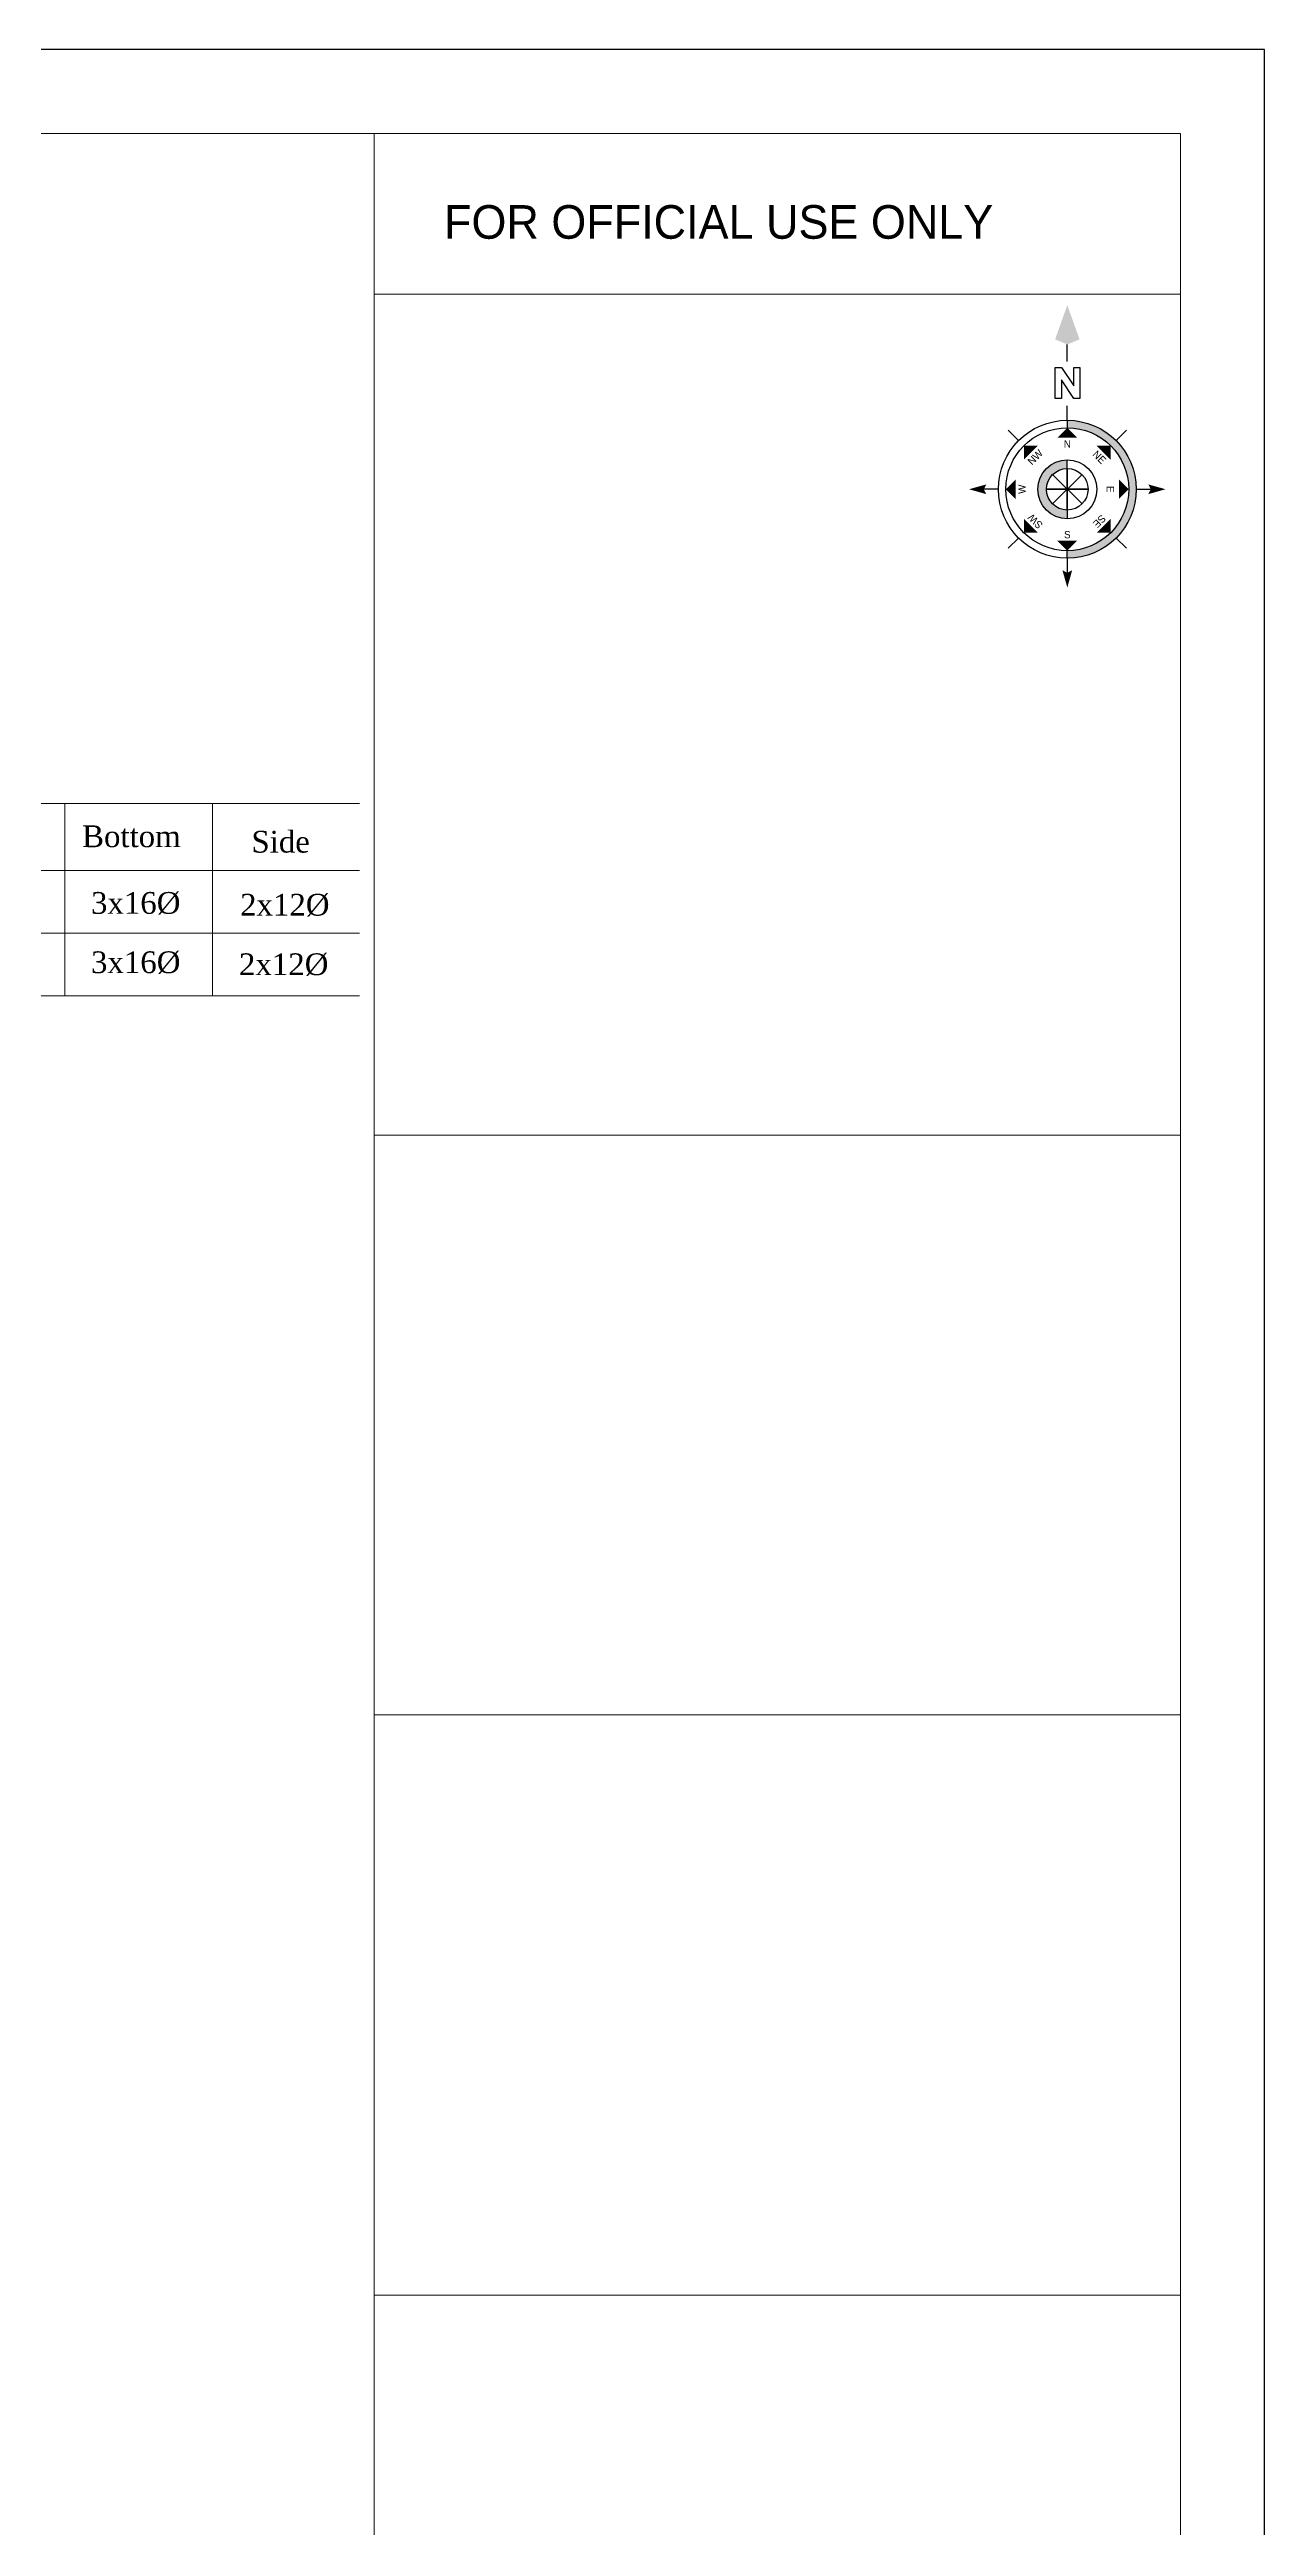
# Model space of a CAD drawing. Header units: inches. Extents: x -2812 to 9774, y -15726 to -746.
# Drawn here: x -304 to 366, y -8645 to -7279 of the extents above; entities that cross this region are included whole.
import ezdxf
from ezdxf.enums import TextEntityAlignment as Align

# ---------------------------------------------------------------- set-up
doc = ezdxf.new("R2010")
doc.units = ezdxf.units.IN
doc.header["$LTSCALE"] = 17
doc.header["$MEASUREMENT"] = 0
for name, color, linetype, lineweight in [('15 STRS TEXT', 7, 'Continuous', 15), ('ELE1', 3, 'Continuous', 9), ('TEXT', 231, 'Continuous', 20)]:
    doc.layers.add(name, color=color, linetype=linetype, lineweight=lineweight)
doc.styles.add('ROMANS', font='', dxfattribs={"width": 0.8, "height": 7})
doc.styles.add('TIMES NEW ROMAN', font='times.ttf', dxfattribs={"height": 7})
doc.styles.get('ROMANS').set_extended_font_data('Raavi')

# ---------------------------------------------------------------- blocks, each defined once
blk = doc.blocks.new('Anno_North_J_Metric')
h = blk.add_hatch(color=0)
h.paths.add_polyline_path([(-4.17, 0), (-4.68, 0, 1), (4.68, 0), (4.17, 0, -1)])
h.paths.add_polyline_path([(1.41, 0), (2, 0, 1), (-2, 0), (-1.41, 0, -1)])
at = {"color": 0}
for p, q in [((0, 4.68), (0, 5.67)), ((-3.31, 3.31), (-4.01, 4.01)), ((3.31, 3.31), (4.01, 4.01)), ((-4.68, 0), (-5.67, 0)), ((-4.68, 0), (-4.17, 0)), ((-1.41, 0), (-2, 0)), ((1.41, 0), (-1.41, 0)), ((-1.41, 0), (1.41, 0)), ((1, 1), (-1, -1)), ((1, -1), (-1, 1)), ((-1, -1), (1, 1)), ((-1, 1), (1, -1)), ((0, -1.41), (0, 1.41)), ((0, 1.41), (0, -1.41)), ((1.41, 0), (2, 0)), ((4.68, 0), (4.17, 0)), ((4.68, 0), (5.67, 0)), ((8.67, 0), (9.83, 0)), ((-3.31, -3.31), (-4.01, -4.01)), ((3.31, -3.31), (4.01, -4.01)), ((0, -4.68), (0, -5.67))]:
    blk.add_line(p, q, dxfattribs=at)
at = {"color": 0, "linetype": 'ByBlock'}
for p, q in [((6.17, 0.82), (8.27, 0.82)), ((6.17, 0.4), (6.17, 0.82)), ((6.17, -0.44), (7.43, 0.4)), ((7.43, 0.4), (6.17, 0.4)), ((8.27, 0.4), (7.01, -0.44)), ((8.27, 0.82), (8.27, 0.4)), ((6.17, -0.86), (6.17, -0.44)), ((8.27, -0.86), (6.17, -0.86)), ((7.01, -0.44), (8.27, -0.44)), ((8.27, -0.44), (8.27, -0.86))]:
    blk.add_line(p, q, dxfattribs=at)
at = {"color": 0}
for radius in [4.68, 4.17, 2, 1.41]:
    blk.add_circle((0, 0), radius, dxfattribs=at)
for points in [[(-0.33, 5.5), (0, 5.67), (0, 6.67)], [(0, 6.67), (0.33, 5.5), (0, 5.67)], [(0, 4.17), (0.67, 3.5), (-0.67, 3.5)], [(-2.95, 2.95), (-2, 2.95), (-2.95, 2)], [(2.95, 2.95), (2.95, 2), (2, 2.95)], [(-6.67, 0), (-5.5, 0.33), (-5.67, 0)], [(-5.5, -0.33), (-5.67, 0), (-6.67, 0)], [(-4.17, 0), (-3.5, 0.67), (-3.5, -0.67)], [(4.17, 0), (3.5, -0.67), (3.5, 0.67)], [(12.5, 0), (10.17, 0.83), (9.83, 0)], [(9.83, 0), (10.17, -0.83), (12.5, 0)], [(-2.95, -2.95), (-2.95, -2), (-2, -2.95)], [(2.95, -2.95), (2, -2.95), (2.95, -2)], [(0, -4.17), (-0.67, -3.5), (0.67, -3.5)], [(0, -6.67), (-0.33, -5.5), (0, -5.67)], [(0.33, -5.5), (0, -5.67), (0, -6.67)]]:
    blk.add_solid(points, dxfattribs=at)
at = {"color": 0, "style": 'ROMANS'}
for s, rotation, p in [('SW', 45, (-2, 2)), ('NW', 315, (2, 2)), ('S', 270, (-3.33, 0)), ('N', 270, (2.83, 0)), ('SE', 135, (-2, -2)), ('E', 180, (0, -2.67)), ('NE', 225, (2, -2))]:
    blk.add_text(s, height=0.5, rotation=rotation, dxfattribs=at).set_placement(p, align=Align.CENTER)
blk.add_text('W', height=0.5, dxfattribs=at).set_placement((0, 2.83), align=Align.CENTER)

msp = doc.modelspace()

# ---------------------------------------------------------------- linework, layer by layer
at = {"layer": '15 STRS TEXT'}
for p, q in [((-1089.6, -7695.2), (-133.1, -7695.2)), ((-295.5, -7801.2), (-295.5, -7695.2)), ((-214.1, -7695.2), (-214.1, -7801.2)), ((-1089.6, -7732.1), (-133.1, -7732.1)), ((-517.8, -7766.6), (-133.1, -7766.6)), ((-517.8, -7801.2), (-133.1, -7801.2))]:
    msp.add_line(p, q, dxfattribs=at)
at = {"layer": 'Defpoints'}
msp.add_lwpolyline([(366, -7279.5), (-2811.6, -7279.5), (-2811.6, -9527.5), (366, -9527.5)], close=True, dxfattribs=at)
at = {"layer": 'ELE1'}
for p, q in [((-124.9, -9481.1), (-124.9, -7325.8)), ((319.7, -7414.4), (-124.9, -7414.4)), ((319.7, -7877.9), (-124.9, -7877.9)), ((319.7, -8197.6), (-124.9, -8197.6)), ((319.7, -8517.4), (-124.9, -8517.4))]:
    msp.add_line(p, q, dxfattribs=at)
msp.add_lwpolyline([(-2765.3, -7325.8), (319.7, -7325.8), (319.7, -9481.1), (-2765.3, -9481.1)], close=True, dxfattribs=at)

# ---------------------------------------------------------------- block references
at = {"color": 0, "lineweight": 20, "ltscale": 0.5, "xscale": 8.12160000007134, "yscale": 8.12160000007134, "zscale": 8.12159999999858, "rotation": 90}
msp.add_blockref('Anno_North_J_Metric', (257.3, -7521.9), dxfattribs=at)

# ---------------------------------------------------------------- texts
at = {"layer": '15 STRS TEXT', "char_height": 8, "attachment_point": 5, "style": 'TIMES NEW ROMAN'}
for s, insert in [('{\\H1.5x;Bottom}', (-258.8, -7713.3)), ('{\\H1.5x;Side}', (-176.5, -7716.3)), ('{\\H1.5x;3x16%%C}', (-256.4, -7750.2)), ('{\\H1.5x;2x12%%C}', (-174.2, -7751.2)), ('{\\H1.5x;3x16%%C}', (-256.4, -7782.9)), ('{\\H1.5x;2x12%%C}', (-174.8, -7784))]:
    msp.add_mtext_dynamic_manual_height_columns(s, width=169.371, gutter_width=40, heights=[0], dxfattribs=dict(at, insert=insert))
at = {"layer": 'TEXT'}
msp.add_text('FOR OFFICIAL USE ONLY', height=18.527, dxfattribs=at).set_placement((-86.4, -7383.8))

doc.saveas('drawing.dxf')
